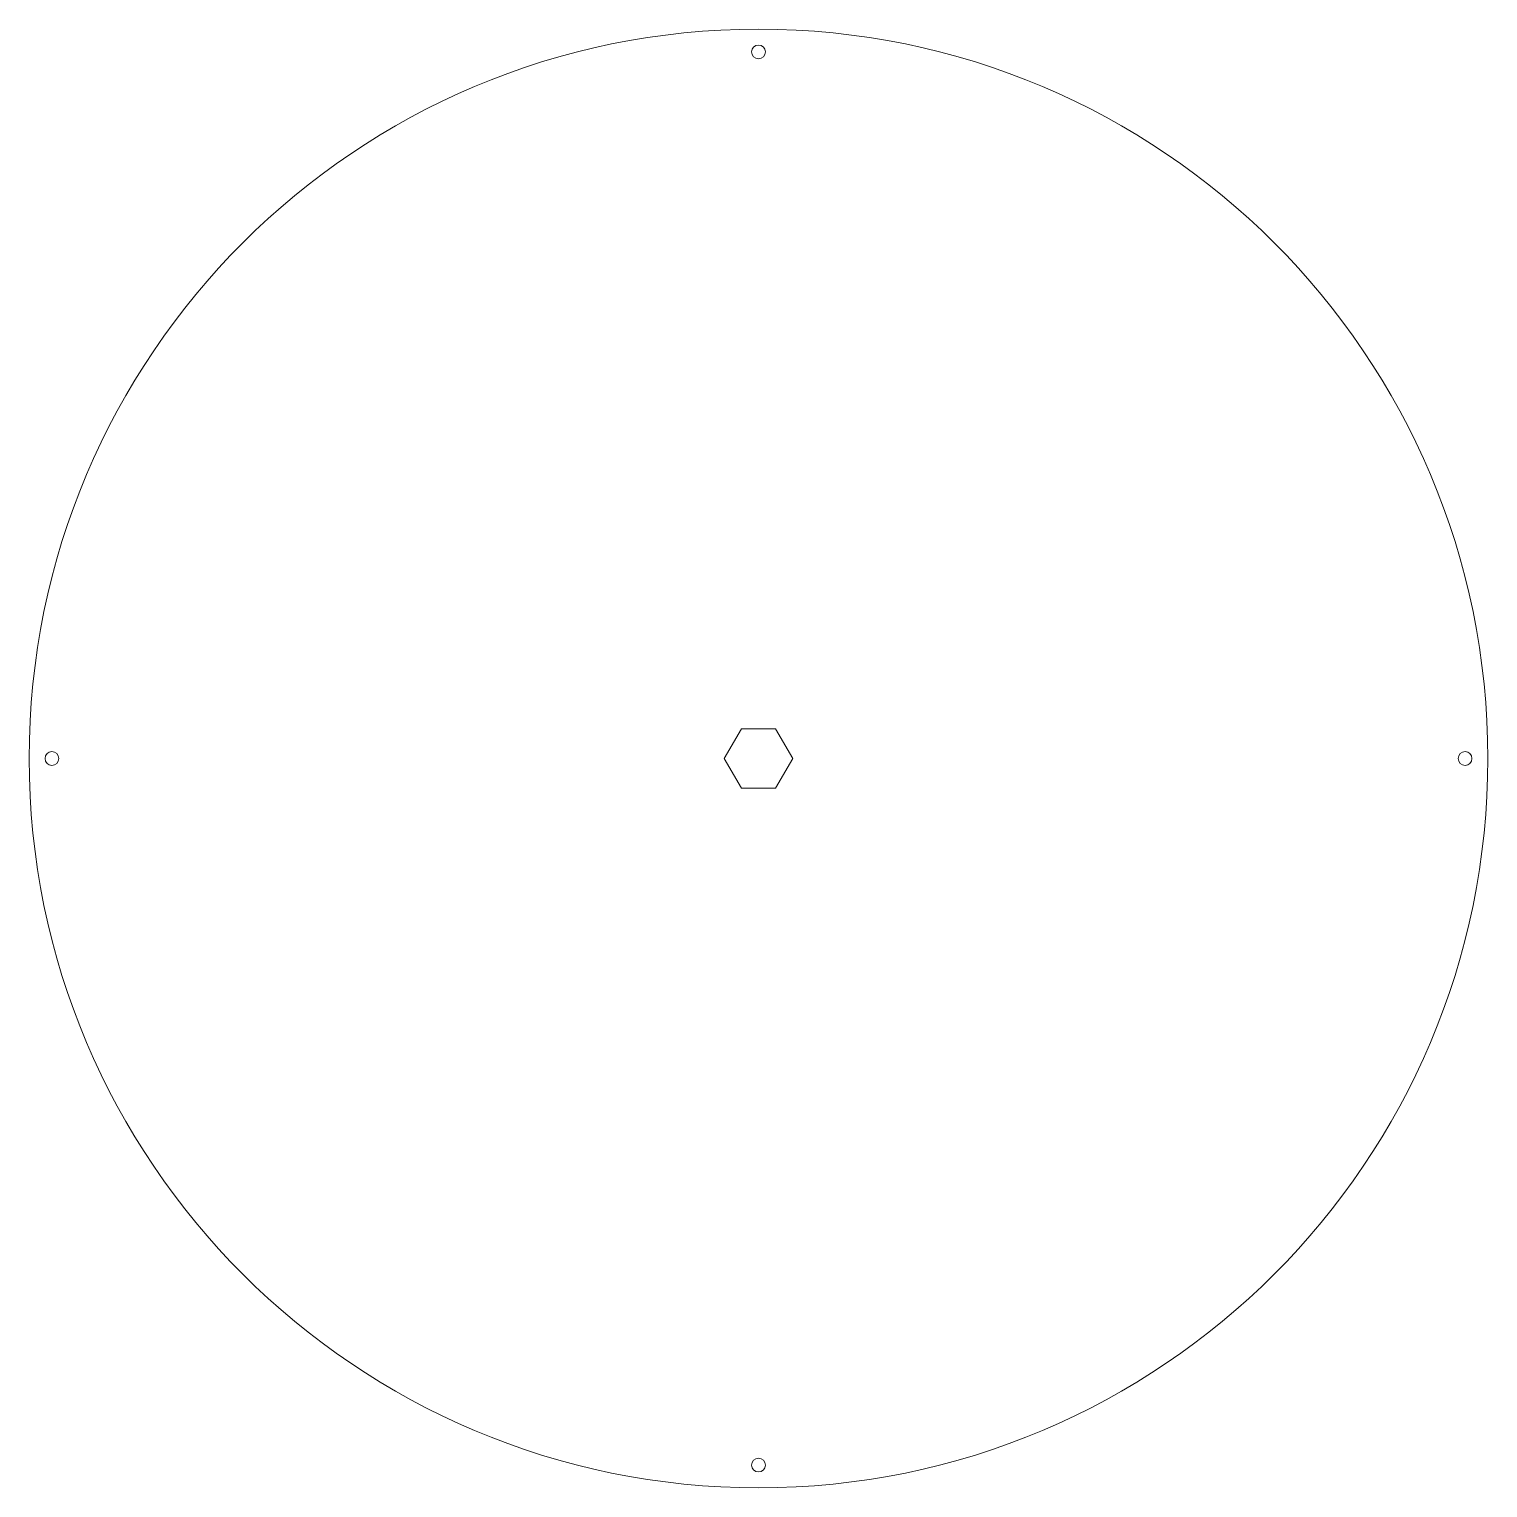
# Model space of a CAD drawing. Header units: millimetres. Extents: x -160 to 160, y -160 to 160.
import ezdxf

# ---------------------------------------------------------------- set-up
doc = ezdxf.new("R2010")
doc.units = ezdxf.units.MM

msp = doc.modelspace()

# ---------------------------------------------------------------- linework, layer by layer
at = {"color": 7, "linetype": 'Continuous', "lineweight": 15}
for p, q in [((-3.75, 6.5), (-7.51, 0)), ((3.75, 6.5), (-3.75, 6.5)), ((7.51, 0), (3.75, 6.5)), ((-7.51, 0), (-3.75, -6.5)), ((3.75, -6.5), (7.51, 0)), ((-3.75, -6.5), (3.75, -6.5))]:
    msp.add_line(p, q, dxfattribs=at)
for centre, radius in [((0, 0), 160), ((0, 155), 1.5), ((-155, 0), 1.5), ((155, 0), 1.5), ((0, -155), 1.5)]:
    msp.add_circle(centre, radius, dxfattribs=at)

doc.saveas('drawing.dxf')
